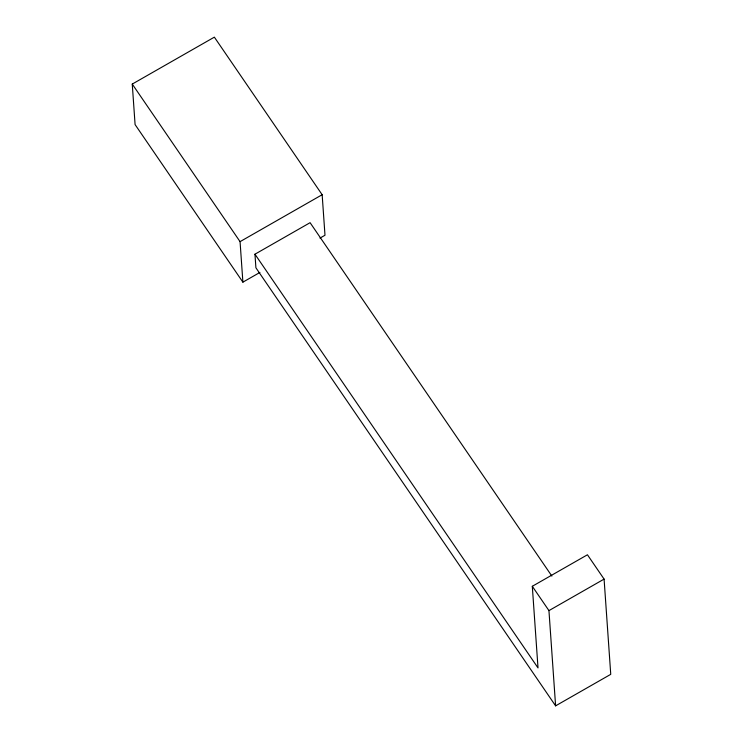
<?xml version="1.0" encoding="UTF-8"?>
<svg xmlns="http://www.w3.org/2000/svg" width="743" height="743" viewBox="0 0 743 743"><rect width="100%" height="100%" fill="white"/><g stroke="black" fill="none" stroke-linecap="round" stroke-linejoin="round"><path stroke-width="1.11" d="M259.911 272.43L242.896 282.154L135.087 124.583L132.254 84.07L214.356 37.15L322.156 194.722L324.988 235.243L319.982 238.104M242.896 282.154L240.063 241.642L322.156 194.722M254.96 254.199L538.016 667.92L532.304 586.283L587.444 554.78L604.087 579.103L610.746 674.338L555.606 705.85L255.908 267.796L254.96 254.199L310.091 222.686L551.873 576.076M555.606 705.85L548.947 610.616L604.087 579.103M532.304 586.283L548.947 610.616M132.254 84.07L240.063 241.642"/></g></svg>
